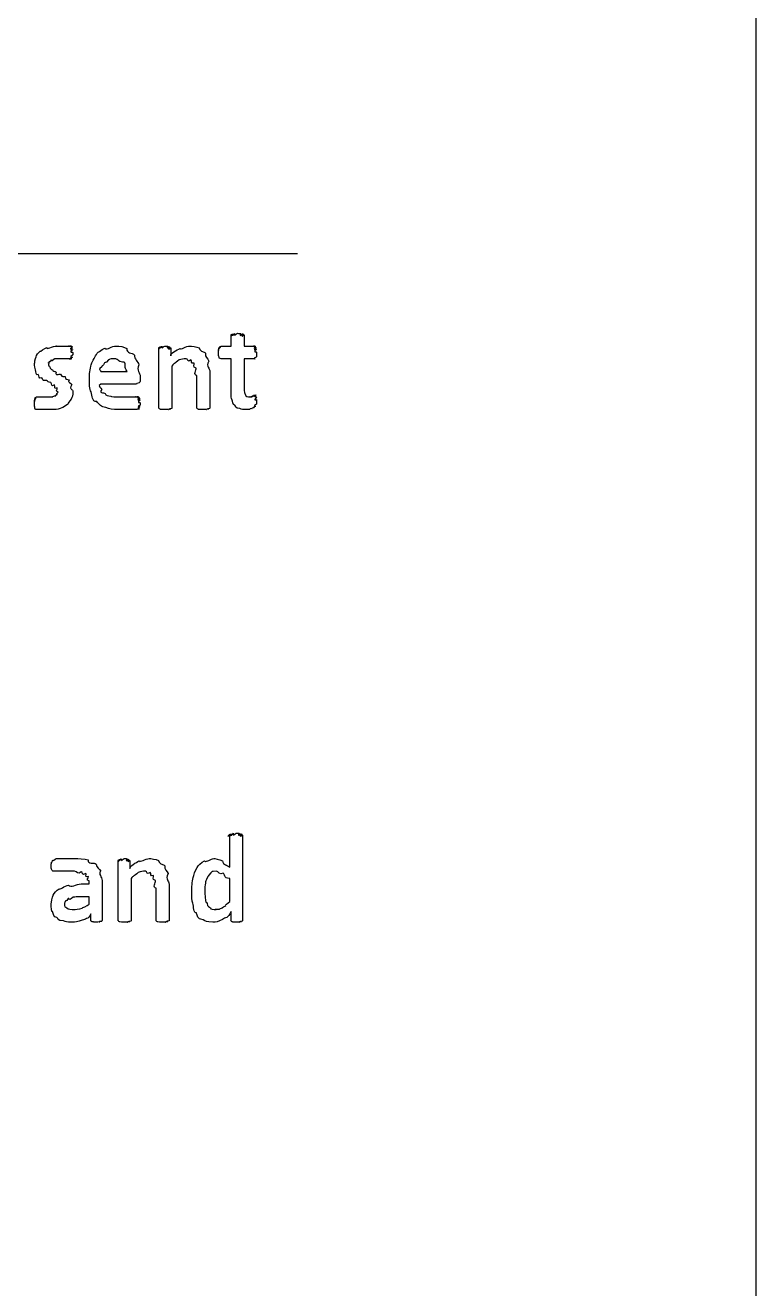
# Model space of a CAD drawing. Header units: millimetres. Extents: x 0 to 216, y 0 to 279.
# Drawn here: x 195.65 to 215.9, y 175.38 to 210.41 of the extents above; entities that cross this region are included whole.
import ezdxf

# ---------------------------------------------------------------- set-up
doc = ezdxf.new("R2010")
doc.units = ezdxf.units.MM
doc.layers.get('0').update_dxf_attribs({"linetype": 'CONTINUOUS'})

msp = doc.modelspace()

# ---------------------------------------------------------------- linework, layer by layer
at = {"color": 7}
msp.add_line((215.9, 279.4), (215.9, 0), dxfattribs=at)
at = {"color": 0}
for p, q in [((12.7, 204.082), (203.2, 204.082)), ((201.359, 201.521), (201.359, 201.83)), ((201.717, 201.83), (201.717, 201.521)), ((199.356, 199.813), (199.356, 201.466)), ((199.682, 201.466), (199.682, 201.246)), ((201.083, 201.521), (201.359, 201.521)), ((201.717, 201.521), (202.02, 201.521)), ((201.359, 201.169), (201.078, 201.169)), ((201.359, 200.276), (201.359, 201.169)), ((202.02, 201.169), (201.717, 201.169)), ((201.717, 201.169), (201.717, 200.397)), ((197.747, 200.816), (198.48, 200.816)), ((199.715, 200.965), (199.715, 199.813)), ((200.768, 200.805), (200.768, 199.813)), ((198.734, 200.463), (197.747, 200.463)), ((198.839, 200.667), (198.839, 200.606)), ((200.41, 199.813), (200.41, 200.7)), ((196.969, 200.276), (196.969, 200.276)), ((202.064, 200.028), (202.064, 200.028)), ((201.318, 187.069), (201.318, 187.962)), ((201.676, 187.962), (201.676, 185.602)), ((198.228, 185.602), (198.228, 187.256)), ((198.553, 187.256), (198.553, 187.036)), ((198.586, 186.755), (198.586, 185.602)), ((201.318, 186.115), (201.318, 186.755)), ((197.197, 186.606), (197.423, 186.606)), ((197.423, 186.606), (197.423, 186.694)), ((197.782, 186.7), (197.782, 185.602)), ((199.281, 185.602), (199.281, 186.49)), ((199.639, 186.595), (199.639, 185.602)), ((197.423, 186.253), (197.186, 186.253)), ((197.423, 186.043), (197.423, 186.253)), ((197.473, 185.602), (197.473, 185.773)), ((201.356, 185.608), (201.356, 185.839))]:
    msp.add_line(p, q, dxfattribs=at)
for points in [[(201.359, 201.83), (201.359, 201.731), (201.36, 201.839), (201.364, 201.847)], [(201.364, 201.847), (201.37, 201.745), (201.381, 201.859), (201.392, 201.863)], [(201.392, 201.863), (201.395, 201.753), (201.425, 201.869), (201.447, 201.869)], [(201.447, 201.869), (201.443, 201.756), (201.502, 201.874), (201.535, 201.874)], [(201.535, 201.874), (201.513, 201.874), (201.602, 201.871), (201.623, 201.869)], [(201.623, 201.869), (201.56, 201.753), (201.668, 201.866), (201.679, 201.863)], [(201.679, 201.863), (201.586, 201.745), (201.702, 201.854), (201.706, 201.847)], [(201.706, 201.847), (201.597, 201.731), (201.717, 201.833), (201.717, 201.83)], [(196.064, 201.378), (196.064, 201.352), (196.178, 201.457), (196.252, 201.483)], [(196.252, 201.483), (196.215, 201.403), (196.419, 201.521), (196.522, 201.521)], [(196.522, 201.521), (196.479, 201.521), (196.61, 201.521), (196.654, 201.521)], [(196.654, 201.521), (196.685, 201.521), (196.739, 201.521), (196.776, 201.521)], [(196.776, 201.521), (196.759, 201.521), (196.843, 201.521), (196.869, 201.521)], [(196.869, 201.521), (196.81, 201.521), (196.913, 201.521), (196.924, 201.521)], [(196.924, 201.521), (196.836, 201.521), (196.948, 201.516), (196.952, 201.505)], [(196.952, 201.505), (196.843, 201.381), (196.958, 201.48), (196.958, 201.466)], [(196.958, 201.466), (196.847, 201.356), (196.963, 201.439), (196.963, 201.417)], [(197.626, 201.284), (197.622, 201.323), (197.765, 201.42), (197.857, 201.461)], [(197.857, 201.461), (197.924, 201.403), (198.052, 201.521), (198.166, 201.521)], [(198.166, 201.521), (198.272, 201.521), (198.384, 201.497), (198.469, 201.45)], [(198.469, 201.45), (198.442, 201.312), (198.623, 201.345), (198.679, 201.268)], [(199.356, 201.466), (199.356, 201.374), (199.358, 201.48), (199.362, 201.488)], [(199.362, 201.488), (199.364, 201.389), (199.374, 201.501), (199.39, 201.505)], [(199.39, 201.505), (199.392, 201.4), (199.42, 201.516), (199.439, 201.516)], [(199.439, 201.516), (199.434, 201.403), (199.489, 201.521), (199.522, 201.521)], [(199.522, 201.521), (199.496, 201.521), (199.577, 201.519), (199.599, 201.516)], [(199.599, 201.516), (199.54, 201.4), (199.638, 201.512), (199.649, 201.505)], [(199.649, 201.505), (199.562, 201.389), (199.667, 201.495), (199.671, 201.488)], [(199.671, 201.488), (199.573, 201.374), (199.682, 201.473), (199.682, 201.466)], [(199.682, 201.246), (199.661, 201.315), (199.856, 201.411), (199.941, 201.456)], [(199.941, 201.456), (199.952, 201.403), (200.119, 201.521), (200.211, 201.521)], [(200.211, 201.521), (200.263, 201.521), (200.4, 201.502), (200.47, 201.466)], [(200.47, 201.466), (200.525, 201.33), (200.603, 201.38), (200.647, 201.318)], [(201.006, 201.345), (201.006, 201.319), (201.007, 201.406), (201.012, 201.428)], [(201.012, 201.428), (201.013, 201.363), (201.018, 201.468), (201.023, 201.483)], [(201.023, 201.483), (201.024, 201.392), (201.036, 201.506), (201.045, 201.511)], [(201.045, 201.511), (201.042, 201.403), (201.068, 201.521), (201.083, 201.521)], [(202.02, 201.521), (201.924, 201.521), (202.033, 201.517), (202.037, 201.511)], [(202.037, 201.511), (201.935, 201.392), (202.049, 201.497), (202.053, 201.483)], [(202.053, 201.483), (201.943, 201.363), (202.059, 201.45), (202.059, 201.428)], [(202.059, 201.428), (201.946, 201.319), (202.064, 201.378), (202.064, 201.345)], [(195.91, 201.042), (195.91, 201.032), (195.923, 201.169), (195.949, 201.224)], [(195.949, 201.224), (195.961, 201.264), (196.012, 201.334), (196.064, 201.378)], [(196.318, 201.103), (196.288, 200.995), (196.301, 201.078), (196.301, 201.064)], [(196.368, 201.136), (196.31, 201.021), (196.329, 201.116), (196.318, 201.103)], [(196.45, 201.158), (196.354, 201.039), (196.39, 201.147), (196.368, 201.136)], [(196.572, 201.169), (196.424, 201.169), (196.486, 201.164), (196.45, 201.158)], [(196.71, 201.169), (196.638, 201.169), (196.622, 201.169), (196.572, 201.169)], [(196.814, 201.169), (196.718, 201.169), (196.749, 201.169), (196.71, 201.169)], [(196.886, 201.169), (196.777, 201.169), (196.843, 201.169), (196.814, 201.169)], [(196.924, 201.169), (196.814, 201.169), (196.904, 201.169), (196.886, 201.169)], [(196.941, 201.174), (196.828, 201.169), (196.931, 201.169), (196.924, 201.169)], [(196.958, 201.208), (196.839, 201.18), (196.948, 201.181), (196.941, 201.174)], [(196.963, 201.263), (196.847, 201.209), (196.96, 201.221), (196.958, 201.208)], [(196.963, 201.417), (196.85, 201.315), (196.969, 201.374), (196.969, 201.345)], [(196.969, 201.345), (196.969, 201.257), (196.966, 201.287), (196.963, 201.263)], [(197.477, 201.003), (197.496, 201.05), (197.563, 201.208), (197.626, 201.284)], [(197.962, 201.136), (197.857, 201.01), (197.879, 201.091), (197.846, 201.059)], [(198.122, 201.169), (197.948, 201.169), (198.009, 201.158), (197.962, 201.136)], [(198.392, 201.075), (198.246, 201.05), (198.243, 201.169), (198.122, 201.169)], [(198.679, 201.268), (198.669, 201.158), (198.774, 201.1), (198.8, 200.998)], [(199.914, 201.136), (199.783, 201.01), (199.784, 201.06), (199.715, 200.965)], [(200.112, 201.169), (200.029, 201.169), (199.979, 201.158), (199.914, 201.136)], [(200.244, 201.136), (200.146, 201.05), (200.163, 201.169), (200.112, 201.169)], [(200.332, 201.047), (200.219, 201.01), (200.28, 201.116), (200.244, 201.136)], [(200.647, 201.318), (200.613, 201.209), (200.721, 201.187), (200.74, 201.103)], [(200.74, 201.103), (200.649, 200.926), (200.768, 200.922), (200.768, 200.805)], [(201.023, 201.208), (201.006, 201.224), (201.006, 201.282), (201.006, 201.345)], [(201.078, 201.169), (201.031, 201.169), (201.036, 201.181), (201.023, 201.208)], [(202.053, 201.208), (201.932, 201.169), (202.034, 201.169), (202.02, 201.169)], [(202.064, 201.345), (202.064, 201.224), (202.061, 201.236), (202.053, 201.208)], [(195.938, 200.86), (195.91, 200.896), (195.91, 200.972), (195.91, 201.042)], [(196.009, 200.728), (195.946, 200.676), (195.956, 200.808), (195.938, 200.86)], [(196.114, 200.634), (196.009, 200.603), (196.042, 200.691), (196.009, 200.728)], [(196.301, 201.064), (196.288, 200.933), (196.31, 200.976), (196.329, 200.943)], [(196.329, 200.943), (196.329, 200.871), (196.376, 200.885), (196.406, 200.86)], [(196.406, 200.86), (196.391, 200.823), (196.474, 200.817), (196.511, 200.799)], [(196.511, 200.799), (196.468, 200.668), (196.591, 200.761), (196.632, 200.739)], [(196.632, 200.739), (196.671, 200.629), (196.718, 200.697), (196.759, 200.673)], [(197.428, 200.634), (197.428, 200.713), (197.444, 200.893), (197.477, 201.003)], [(197.775, 200.948), (197.64, 200.863), (197.747, 200.863), (197.747, 200.816)], [(197.846, 201.059), (197.794, 200.948), (197.793, 200.992), (197.775, 200.948)], [(198.48, 200.816), (198.367, 200.926), (198.454, 201.012), (198.392, 201.075)], [(198.8, 200.998), (198.72, 200.834), (198.839, 200.784), (198.839, 200.667)], [(200.387, 200.91), (200.268, 200.933), (200.357, 201.01), (200.332, 201.047)], [(200.41, 200.7), (200.294, 200.709), (200.401, 200.857), (200.387, 200.91)], [(196.235, 200.562), (196.087, 200.551), (196.154, 200.608), (196.114, 200.634)], [(196.357, 200.507), (196.288, 200.51), (196.28, 200.543), (196.235, 200.562)], [(196.461, 200.441), (196.365, 200.356), (196.397, 200.488), (196.357, 200.507)], [(196.538, 200.358), (196.428, 200.309), (196.494, 200.419), (196.461, 200.441)], [(196.759, 200.673), (196.751, 200.576), (196.833, 200.615), (196.864, 200.579)], [(196.864, 200.579), (196.814, 200.507), (196.922, 200.503), (196.941, 200.452)], [(196.941, 200.452), (196.85, 200.29), (196.969, 200.345), (196.969, 200.276)], [(197.477, 200.248), (197.428, 200.312), (197.428, 200.487), (197.428, 200.634)], [(197.747, 200.463), (197.64, 200.408), (197.755, 200.358), (197.775, 200.314)], [(198.805, 200.496), (198.676, 200.463), (198.759, 200.463), (198.734, 200.463)], [(198.839, 200.606), (198.839, 200.507), (198.827, 200.518), (198.805, 200.496)], [(201.717, 200.397), (201.714, 200.206), (201.728, 200.229), (201.75, 200.182)], [(195.91, 200.017), (195.913, 199.952), (195.917, 200.057), (195.921, 200.072)], [(195.921, 200.072), (195.921, 199.981), (195.928, 200.095), (195.932, 200.099)], [(195.932, 200.099), (195.928, 199.992), (195.941, 200.11), (195.949, 200.11)], [(195.949, 200.11), (195.946, 200.11), (195.974, 200.11), (195.993, 200.11)], [(195.993, 200.11), (195.987, 200.11), (196.038, 200.11), (196.064, 200.11)], [(196.064, 200.11), (196.042, 200.11), (196.128, 200.11), (196.169, 200.11)], [(196.169, 200.11), (196.123, 200.11), (196.255, 200.11), (196.307, 200.11)], [(196.307, 200.11), (196.332, 200.11), (196.382, 200.112), (196.412, 200.116)], [(196.412, 200.116), (196.395, 200.121), (196.473, 200.133), (196.494, 200.144)], [(196.494, 200.144), (196.439, 200.144), (196.533, 200.168), (196.544, 200.188)], [(196.566, 200.248), (196.464, 200.245), (196.557, 200.328), (196.538, 200.358)], [(196.544, 200.188), (196.464, 200.18), (196.566, 200.226), (196.566, 200.248)], [(196.924, 200.05), (196.795, 199.89), (196.858, 199.934), (196.803, 199.89)], [(196.969, 200.276), (196.969, 200.135), (196.953, 200.116), (196.924, 200.05)], [(197.631, 199.978), (197.496, 199.978), (197.513, 200.141), (197.477, 200.248)], [(197.775, 200.314), (197.677, 200.206), (197.822, 200.237), (197.863, 200.204)], [(197.863, 200.204), (197.875, 200.144), (197.957, 200.15), (198.023, 200.133)], [(198.023, 200.133), (198.007, 200.11), (198.169, 200.11), (198.265, 200.11)], [(198.265, 200.11), (198.298, 200.11), (198.41, 200.11), (198.469, 200.11)], [(198.469, 200.11), (198.416, 200.11), (198.577, 200.11), (198.618, 200.11)], [(198.618, 200.11), (198.618, 200.11), (198.696, 200.11), (198.723, 200.11)], [(198.723, 200.11), (198.673, 200.11), (198.774, 200.11), (198.789, 200.11)], [(198.789, 200.11), (198.698, 200.11), (198.807, 200.106), (198.811, 200.099)], [(198.811, 200.099), (198.709, 199.981), (198.823, 200.086), (198.827, 200.072)], [(198.827, 200.072), (198.717, 199.956), (198.833, 200.044), (198.833, 200.022)], [(201.381, 200.044), (201.359, 200.014), (201.359, 200.188), (201.359, 200.276)], [(201.458, 199.885), (201.392, 199.886), (201.399, 199.981), (201.381, 200.044)], [(201.75, 200.182), (201.763, 200.11), (201.819, 200.11), (201.883, 200.11)], [(201.883, 200.11), (201.847, 200.11), (201.923, 200.112), (201.938, 200.116)], [(201.938, 200.116), (201.877, 200.121), (201.965, 200.128), (201.976, 200.133)], [(201.976, 200.133), (201.902, 200.133), (202.001, 200.145), (202.009, 200.149)], [(202.009, 200.149), (201.921, 200.144), (202.029, 200.16), (202.037, 200.16)], [(202.037, 200.16), (201.932, 200.144), (202.044, 200.157), (202.048, 200.154)], [(202.048, 200.154), (201.939, 200.139), (202.053, 200.149), (202.053, 200.138)], [(202.053, 200.138), (201.943, 200.121), (202.059, 200.117), (202.059, 200.099)], [(202.059, 200.099), (201.946, 199.967), (202.064, 200.057), (202.064, 200.028)], [(202.064, 200.028), (202.064, 199.89), (202.062, 199.941), (202.059, 199.912)], [(195.91, 199.934), (195.91, 199.908), (195.91, 199.995), (195.91, 200.017)], [(195.916, 199.802), (195.91, 199.82), (195.91, 199.879), (195.91, 199.934)], [(195.943, 199.758), (195.921, 199.758), (195.923, 199.771), (195.916, 199.802)], [(196.004, 199.758), (195.946, 199.758), (195.957, 199.758), (195.943, 199.758)], [(196.098, 199.758), (195.998, 199.758), (196.029, 199.758), (196.004, 199.758)], [(196.23, 199.758), (196.076, 199.758), (196.137, 199.758), (196.098, 199.758)], [(196.384, 199.758), (196.288, 199.758), (196.277, 199.758), (196.23, 199.758)], [(196.616, 199.791), (196.546, 199.758), (196.468, 199.758), (196.384, 199.758)], [(196.803, 199.89), (196.689, 199.802), (196.689, 199.813), (196.616, 199.791)], [(197.885, 199.813), (197.75, 199.831), (197.7, 199.904), (197.631, 199.978)], [(198.232, 199.758), (198.067, 199.758), (197.984, 199.776), (197.885, 199.813)], [(198.447, 199.758), (198.276, 199.758), (198.309, 199.758), (198.232, 199.758)], [(198.623, 199.758), (198.526, 199.758), (198.513, 199.758), (198.447, 199.758)], [(198.75, 199.758), (198.629, 199.758), (198.675, 199.758), (198.623, 199.758)], [(198.805, 199.769), (198.695, 199.758), (198.783, 199.758), (198.75, 199.758)], [(198.822, 199.802), (198.706, 199.776), (198.812, 199.78), (198.805, 199.769)], [(198.827, 199.835), (198.713, 199.797), (198.825, 199.813), (198.822, 199.802)], [(198.833, 199.879), (198.717, 199.824), (198.83, 199.849), (198.827, 199.835)], [(198.833, 200.022), (198.72, 199.912), (198.839, 199.973), (198.839, 199.94)], [(198.839, 199.94), (198.839, 199.857), (198.836, 199.897), (198.833, 199.879)], [(199.362, 199.791), (199.356, 199.787), (199.356, 199.805), (199.356, 199.813)], [(199.39, 199.769), (199.368, 199.771), (199.369, 199.783), (199.362, 199.791)], [(199.445, 199.758), (199.392, 199.76), (199.403, 199.765), (199.39, 199.769)], [(199.533, 199.758), (199.441, 199.758), (199.47, 199.758), (199.445, 199.758)], [(199.621, 199.758), (199.511, 199.758), (199.569, 199.758), (199.533, 199.758)], [(199.676, 199.769), (199.558, 199.76), (199.646, 199.76), (199.621, 199.758)], [(199.704, 199.785), (199.584, 199.771), (199.69, 199.776), (199.676, 199.769)], [(199.715, 199.813), (199.712, 199.783), (199.711, 199.792), (199.704, 199.785)], [(200.415, 199.785), (200.411, 199.783), (200.41, 199.802), (200.41, 199.813)], [(200.443, 199.769), (200.422, 199.771), (200.422, 199.781), (200.415, 199.785)], [(200.498, 199.758), (200.448, 199.76), (200.456, 199.765), (200.443, 199.769)], [(200.591, 199.758), (200.495, 199.758), (200.522, 199.758), (200.498, 199.758)], [(200.674, 199.758), (200.565, 199.758), (200.624, 199.758), (200.591, 199.758)], [(200.729, 199.769), (200.613, 199.76), (200.699, 199.76), (200.674, 199.758)], [(200.757, 199.791), (200.638, 199.771), (200.743, 199.776), (200.729, 199.769)], [(200.768, 199.813), (200.768, 199.787), (200.764, 199.797), (200.757, 199.791)], [(201.596, 199.785), (201.461, 199.797), (201.494, 199.84), (201.458, 199.885)], [(201.789, 199.758), (201.69, 199.758), (201.651, 199.766), (201.596, 199.785)], [(201.866, 199.763), (201.789, 199.758), (201.814, 199.758), (201.789, 199.758)], [(201.938, 199.785), (201.84, 199.769), (201.891, 199.77), (201.866, 199.763)], [(201.998, 199.813), (201.884, 199.783), (201.96, 199.792), (201.938, 199.785)], [(202.037, 199.846), (201.921, 199.805), (202.016, 199.824), (201.998, 199.813)], [(202.059, 199.912), (201.939, 199.831), (202.048, 199.86), (202.037, 199.846)], [(201.318, 187.962), (201.202, 187.869), (201.319, 187.976), (201.323, 187.984)], [(201.323, 187.984), (201.33, 187.885), (201.341, 187.996), (201.356, 188)], [(201.356, 188), (201.359, 187.891), (201.389, 188.007), (201.411, 188.011)], [(201.411, 188.011), (201.403, 187.898), (201.461, 188.017), (201.494, 188.017)], [(201.494, 188.017), (201.473, 188.017), (201.56, 188.014), (201.582, 188.011)], [(201.582, 188.011), (201.517, 187.891), (201.621, 188.003), (201.632, 188)], [(201.632, 188), (201.544, 187.885), (201.657, 187.991), (201.665, 187.984)], [(201.665, 187.984), (201.557, 187.869), (201.676, 187.968), (201.676, 187.962)], [(196.371, 187.113), (196.371, 187.105), (196.372, 187.19), (196.376, 187.212)], [(196.371, 187.047), (196.371, 187.039), (196.371, 187.091), (196.371, 187.113)], [(196.376, 187.212), (196.382, 187.149), (196.395, 187.256), (196.415, 187.278)], [(196.415, 187.278), (196.417, 187.193), (196.464, 187.311), (196.508, 187.311)], [(196.508, 187.311), (196.505, 187.311), (196.603, 187.311), (196.663, 187.311)], [(196.663, 187.311), (196.624, 187.311), (196.784, 187.311), (196.85, 187.311)], [(196.85, 187.311), (196.878, 187.311), (196.989, 187.311), (197.06, 187.311)], [(197.06, 187.311), (197.079, 187.311), (197.303, 187.297), (197.396, 187.273)], [(197.396, 187.273), (197.381, 187.142), (197.561, 187.208), (197.616, 187.157)], [(197.616, 187.157), (197.612, 187.039), (197.717, 187.041), (197.743, 186.964)], [(198.228, 187.256), (198.228, 187.164), (198.229, 187.27), (198.234, 187.278)], [(198.234, 187.278), (198.235, 187.179), (198.246, 187.29), (198.261, 187.295)], [(198.261, 187.295), (198.264, 187.19), (198.291, 187.306), (198.311, 187.306)], [(198.311, 187.306), (198.305, 187.193), (198.36, 187.311), (198.393, 187.311)], [(198.393, 187.311), (198.367, 187.311), (198.448, 187.308), (198.471, 187.306)], [(198.471, 187.306), (198.411, 187.19), (198.509, 187.302), (198.52, 187.295)], [(198.52, 187.295), (198.433, 187.179), (198.538, 187.285), (198.542, 187.278)], [(198.542, 187.278), (198.445, 187.164), (198.553, 187.263), (198.553, 187.256)], [(198.553, 187.036), (198.533, 187.105), (198.727, 187.201), (198.812, 187.245)], [(198.812, 187.245), (198.823, 187.193), (198.99, 187.311), (199.082, 187.311)], [(199.082, 187.311), (199.135, 187.311), (199.271, 187.292), (199.342, 187.256)], [(199.342, 187.256), (199.397, 187.12), (199.474, 187.169), (199.518, 187.107)], [(199.518, 187.107), (199.485, 186.998), (199.592, 186.976), (199.612, 186.892)], [(200.419, 187.063), (200.422, 187.109), (200.54, 187.204), (200.618, 187.245)], [(200.618, 187.245), (200.695, 187.193), (200.783, 187.311), (200.882, 187.311)], [(200.882, 187.311), (200.878, 187.311), (201.043, 187.29), (201.114, 187.251)], [(201.114, 187.251), (201.136, 187.113), (201.252, 187.149), (201.318, 187.069)], [(196.387, 186.997), (196.373, 186.998), (196.373, 187.027), (196.371, 187.047)], [(196.409, 186.969), (196.388, 186.972), (196.394, 186.986), (196.387, 186.997)], [(196.437, 186.958), (196.403, 186.958), (196.416, 186.961), (196.409, 186.969)], [(196.508, 186.958), (196.428, 186.958), (196.45, 186.958), (196.437, 186.958)], [(196.63, 186.958), (196.494, 186.958), (196.541, 186.958), (196.508, 186.958)], [(196.795, 186.958), (196.708, 186.958), (196.676, 186.958), (196.63, 186.958)], [(197.015, 186.958), (196.836, 186.958), (196.861, 186.958), (196.795, 186.958)], [(197.203, 186.942), (197.109, 186.84), (197.088, 186.958), (197.015, 186.958)], [(197.329, 186.892), (197.211, 186.818), (197.254, 186.931), (197.203, 186.942)], [(197.401, 186.81), (197.277, 186.774), (197.363, 186.87), (197.329, 186.892)], [(197.423, 186.694), (197.308, 186.708), (197.415, 186.776), (197.401, 186.81)], [(197.743, 186.964), (197.663, 186.884), (197.782, 186.799), (197.782, 186.7)], [(198.785, 186.925), (198.654, 186.8), (198.655, 186.849), (198.586, 186.755)], [(198.983, 186.958), (198.901, 186.958), (198.851, 186.948), (198.785, 186.925)], [(199.116, 186.925), (199.018, 186.84), (199.034, 186.958), (198.983, 186.958)], [(199.204, 186.837), (199.091, 186.8), (199.151, 186.906), (199.116, 186.925)], [(199.259, 186.7), (199.139, 186.723), (199.228, 186.8), (199.204, 186.837)], [(199.612, 186.892), (199.521, 186.716), (199.639, 186.712), (199.639, 186.595)], [(200.265, 186.407), (200.265, 186.495), (200.277, 186.672), (200.303, 186.782)], [(200.303, 186.782), (200.316, 186.833), (200.367, 186.986), (200.419, 187.063)], [(200.7, 186.793), (200.647, 186.683), (200.656, 186.69), (200.645, 186.628)], [(200.799, 186.914), (200.697, 186.782), (200.725, 186.844), (200.7, 186.793)], [(200.954, 186.958), (200.783, 186.958), (200.843, 186.943), (200.799, 186.914)], [(201.136, 186.903), (201.021, 186.84), (201.016, 186.958), (200.954, 186.958)], [(201.318, 186.755), (201.138, 186.771), (201.194, 186.87), (201.136, 186.903)], [(196.426, 186.297), (196.447, 186.352), (196.52, 186.424), (196.591, 186.468)], [(196.591, 186.468), (196.587, 186.443), (196.747, 186.551), (196.85, 186.573)], [(196.85, 186.573), (196.911, 186.487), (197.068, 186.606), (197.197, 186.606)], [(199.281, 186.49), (199.165, 186.498), (199.273, 186.647), (199.259, 186.7)], [(200.298, 186.077), (200.265, 186.123), (200.265, 186.293), (200.265, 186.407)], [(200.645, 186.628), (200.624, 186.557), (200.629, 186.502), (200.629, 186.44)], [(200.629, 186.44), (200.624, 186.308), (200.631, 186.303), (200.64, 186.236)], [(196.371, 186.054), (196.371, 186.095), (196.388, 186.227), (196.426, 186.297)], [(196.409, 185.839), (196.371, 185.804), (196.371, 185.973), (196.371, 186.054)], [(196.762, 186.142), (196.73, 186.039), (196.734, 186.095), (196.734, 186.066)], [(196.734, 186.066), (196.73, 185.958), (196.758, 185.973), (196.806, 185.944)], [(196.844, 186.203), (196.767, 186.087), (196.78, 186.168), (196.762, 186.142)], [(196.982, 186.236), (196.84, 186.116), (196.88, 186.217), (196.844, 186.203)], [(197.186, 186.253), (197.072, 186.253), (197.04, 186.247), (196.982, 186.236)], [(197.225, 185.933), (197.237, 185.947), (197.353, 185.995), (197.423, 186.043)], [(200.397, 185.801), (200.309, 185.793), (200.32, 185.969), (200.298, 186.077)], [(200.64, 186.236), (200.642, 186.061), (200.668, 186.116), (200.695, 186.066)], [(200.695, 186.066), (200.695, 185.962), (200.751, 185.977), (200.788, 185.944)], [(201.213, 186.01), (201.164, 186.002), (201.281, 186.074), (201.318, 186.115)], [(196.525, 185.68), (196.426, 185.68), (196.438, 185.776), (196.409, 185.839)], [(196.707, 185.581), (196.525, 185.591), (196.576, 185.636), (196.525, 185.68)], [(196.806, 185.944), (196.829, 185.9), (196.929, 185.9), (197.021, 185.9)], [(197.021, 185.9), (196.995, 185.9), (197.162, 185.911), (197.225, 185.933)], [(197.473, 185.773), (197.385, 185.62), (197.318, 185.638), (197.23, 185.602)], [(200.579, 185.613), (200.4, 185.638), (200.444, 185.724), (200.397, 185.801)], [(200.788, 185.944), (200.772, 185.9), (200.879, 185.9), (200.943, 185.9)], [(200.943, 185.9), (200.863, 185.9), (201.001, 185.903), (201.031, 185.911)], [(201.031, 185.911), (201.039, 185.914), (201.089, 185.929), (201.119, 185.944)], [(201.119, 185.944), (201.099, 185.947), (201.18, 185.984), (201.213, 186.01)], [(201.356, 185.839), (201.268, 185.649), (201.199, 185.675), (201.119, 185.625)], [(196.949, 185.547), (196.785, 185.547), (196.78, 185.558), (196.707, 185.581)], [(197.23, 185.602), (197.09, 185.547), (197.049, 185.547), (196.949, 185.547)], [(197.49, 185.569), (197.458, 185.569), (197.473, 185.587), (197.473, 185.602)], [(197.539, 185.553), (197.48, 185.554), (197.501, 185.561), (197.49, 185.569)], [(197.627, 185.547), (197.524, 185.547), (197.561, 185.549), (197.539, 185.553)], [(197.715, 185.553), (197.601, 185.547), (197.667, 185.547), (197.627, 185.547)], [(197.765, 185.569), (197.641, 185.554), (197.738, 185.555), (197.715, 185.553)], [(197.782, 185.602), (197.782, 185.569), (197.776, 185.576), (197.765, 185.569)], [(198.234, 185.581), (198.228, 185.576), (198.228, 185.594), (198.228, 185.602)], [(198.261, 185.558), (198.239, 185.561), (198.24, 185.572), (198.234, 185.581)], [(198.316, 185.547), (198.264, 185.55), (198.275, 185.554), (198.261, 185.558)], [(198.404, 185.547), (198.312, 185.547), (198.341, 185.547), (198.316, 185.547)], [(198.493, 185.547), (198.382, 185.547), (198.44, 185.547), (198.404, 185.547)], [(198.548, 185.558), (198.429, 185.55), (198.518, 185.55), (198.493, 185.547)], [(198.575, 185.575), (198.456, 185.561), (198.562, 185.565), (198.548, 185.558)], [(198.586, 185.602), (198.584, 185.572), (198.582, 185.582), (198.575, 185.575)], [(199.286, 185.575), (199.282, 185.572), (199.281, 185.591), (199.281, 185.602)], [(199.314, 185.558), (199.293, 185.561), (199.293, 185.571), (199.286, 185.575)], [(199.369, 185.547), (199.319, 185.55), (199.328, 185.554), (199.314, 185.558)], [(199.463, 185.547), (199.366, 185.547), (199.394, 185.547), (199.369, 185.547)], [(199.546, 185.547), (199.437, 185.547), (199.496, 185.547), (199.463, 185.547)], [(199.601, 185.558), (199.485, 185.55), (199.57, 185.55), (199.546, 185.547)], [(199.628, 185.581), (199.51, 185.561), (199.614, 185.565), (199.601, 185.558)], [(199.639, 185.602), (199.639, 185.576), (199.635, 185.587), (199.628, 185.581)], [(200.849, 185.547), (200.668, 185.547), (200.656, 185.569), (200.579, 185.613)], [(201.119, 185.625), (200.988, 185.547), (200.948, 185.547), (200.849, 185.547)], [(201.362, 185.581), (201.345, 185.576), (201.356, 185.597), (201.356, 185.608)], [(201.389, 185.558), (201.356, 185.561), (201.369, 185.572), (201.362, 185.581)], [(201.439, 185.547), (201.381, 185.55), (201.403, 185.554), (201.389, 185.558)], [(201.521, 185.547), (201.422, 185.547), (201.461, 185.547), (201.439, 185.547)], [(201.593, 185.547), (201.48, 185.547), (201.547, 185.547), (201.521, 185.547)], [(201.643, 185.558), (201.524, 185.55), (201.615, 185.55), (201.593, 185.547)], [(201.665, 185.575), (201.547, 185.561), (201.654, 185.565), (201.643, 185.558)], [(201.676, 185.602), (201.676, 185.572), (201.672, 185.582), (201.665, 185.575)]]:
    msp.add_open_spline(points, degree=3, dxfattribs=at)

doc.saveas('drawing.dxf')
